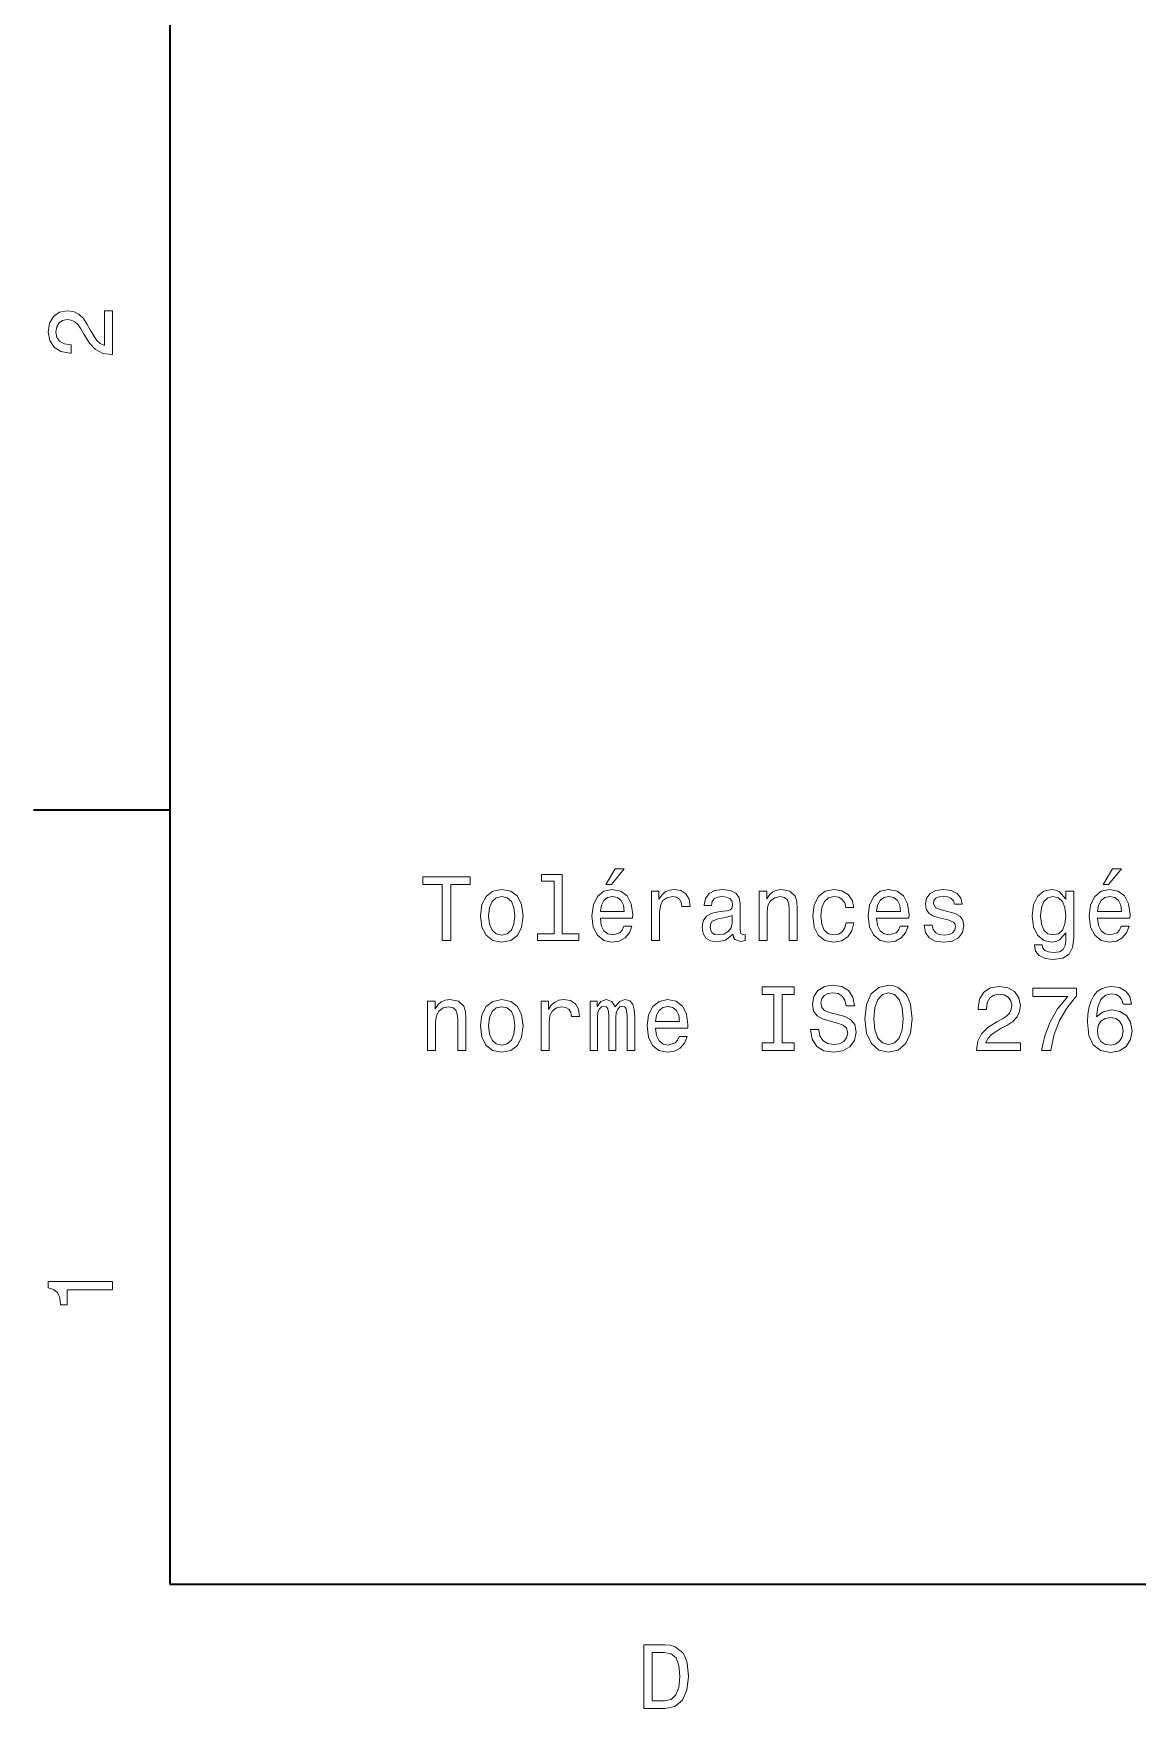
# Model space of a CAD drawing. Extents: x 0 to 297, y 0 to 210.
# Drawn here: x 2.5 to 63.2, y 3.2 to 95.1 of the extents above; entities that cross this region are included whole.
import ezdxf

# ---------------------------------------------------------------- set-up
doc = ezdxf.new("R2010")
doc.units = 0

msp = doc.modelspace()

# ---------------------------------------------------------------- linework, layer by layer
at = {"color": 7, "lineweight": 35}
for p, q in [((10, 200), (10, 10)), ((10, 10), (287, 10))]:
    msp.add_line(p, q, dxfattribs=at)
at = {"color": 7, "lineweight": 35, "ltscale": 0.1875}
msp.add_line((10, 52.5), (2.5, 52.5), dxfattribs=at)
at = {"color": 7, "lineweight": 13}
for points in [[(6.833213, 77.519447), (6.833213, 79.925072), (6.399496, 79.925072), (6.399496, 78.023773), (6.162464, 78.129684), (5.965778, 78.311241), (5.607709, 78.871033), (5.456412, 79.168587), (5.239553, 79.501442), (4.987392, 79.738472), (4.689842, 79.874641), (4.351945, 79.925072), (3.928314, 79.839333), (3.595461, 79.602303), (3.383646, 79.239189), (3.307997, 78.770172), (3.393732, 78.286018), (3.630764, 77.91787), (4.009006, 77.680832), (4.508286, 77.600143), (4.578891, 77.600143), (4.578891, 78.059074), (4.538545, 78.059074), (4.195605, 78.104462), (3.943444, 78.240631), (3.782061, 78.457489), (3.726585, 78.744957), (3.777017, 79.03746), (3.903098, 79.254318), (4.099784, 79.395531), (4.346902, 79.445961), (4.578891, 79.41066), (4.775577, 79.314842), (4.947046, 79.153458), (5.098343, 78.931557), (5.259727, 78.634003), (5.572406, 78.139771), (5.90526, 77.791786), (6.308718, 77.585014), (6.818084, 77.519447)], [(24.962124, 45.343369), (25.426102, 45.343369), (25.426102, 48.419739), (26.48518, 48.419739), (26.48518, 48.843369), (23.898005, 48.843369), (23.898005, 48.419739), (24.962124, 48.419739)], [(31.104776, 48.591206), (31.104776, 45.716568), (30.191952, 45.716568), (30.191952, 45.343369), (32.45636, 45.343369), (32.45636, 45.716568), (31.54858, 45.716568), (31.54858, 48.964405), (30.40881, 48.964405), (30.40881, 48.591206)], [(33.954201, 48.419739), (34.251751, 48.419739), (34.952759, 49.277084), (34.458523, 49.277084)], [(61.278404, 48.419739), (61.575954, 48.419739), (62.276962, 49.277084), (61.782726, 49.277084)], [(27.055065, 46.694954), (27.135756, 46.079681), (27.367744, 45.62579), (27.735901, 45.343369), (28.230137, 45.247547), (28.71933, 45.343369), (29.087484, 45.620747), (29.319473, 46.074638), (29.405209, 46.694954), (29.319473, 47.310226), (29.087484, 47.769161), (28.71933, 48.046539), (28.230137, 48.147404), (27.735901, 48.046539), (27.367744, 47.764118), (27.135756, 47.310226)], [(33.646561, 46.568874), (35.42178, 46.568874), (35.426823, 46.775646), (35.34613, 47.355618), (35.124229, 47.789333), (34.771202, 48.051582), (34.302181, 48.147404), (33.84325, 48.046539), (33.490223, 47.764118), (33.263279, 47.305183), (33.182587, 46.699997), (33.258236, 46.079681), (33.48518, 45.62579), (33.83316, 45.343369), (34.287052, 45.247547), (34.680424, 45.31311), (35.003189, 45.484577), (35.240223, 45.756912), (35.376389, 46.120026), (34.93763, 46.120026), (34.846851, 45.918297), (34.715729, 45.766998), (34.342529, 45.645962), (34.055065, 45.701439), (33.838203, 45.877953), (33.696995, 46.165413), (33.646561, 46.553741)], [(36.460686, 45.343369), (36.904488, 45.343369), (36.904488, 46.89164), (36.949875, 47.264839), (37.086044, 47.532127), (37.307945, 47.693512), (37.605495, 47.748989), (37.8274, 47.713684), (37.993824, 47.61282), (38.094688, 47.441353), (38.129993, 47.209362), (38.578842, 47.209362), (38.518322, 47.617863), (38.351894, 47.91037), (38.074516, 48.086884), (37.696274, 48.147404), (37.439072, 48.107056), (37.217167, 48.006191), (37.020481, 47.834724), (36.864143, 47.602734), (36.864143, 48.051582), (36.460686, 48.051582)], [(40.939072, 45.696396), (40.939072, 45.681263), (40.964287, 45.509796), (41.039932, 45.388756), (41.357658, 45.292934), (41.604774, 45.333282), (41.604774, 45.67622), (41.498871, 45.661091), (41.357658, 45.726654), (41.332443, 45.928383), (41.332443, 47.330399), (41.271923, 47.688469), (41.095413, 47.940632), (40.787773, 48.091927), (40.354057, 48.147404), (39.930428, 48.086884), (39.617744, 47.915413), (39.421059, 47.648125), (39.355499, 47.295097), (39.355499, 47.264839), (39.753914, 47.264839), (39.789215, 47.476654), (39.900166, 47.627953), (40.081722, 47.718727), (40.338928, 47.754032), (40.586044, 47.728817), (40.762558, 47.653168), (40.868465, 47.522041), (40.90377, 47.340488), (40.883595, 47.12867), (40.802902, 47.022762), (40.601173, 46.972332), (40.222931, 46.931984), (39.789215, 46.841206), (39.481579, 46.679825), (39.300022, 46.427662), (39.244545, 46.054462), (39.294979, 45.721611), (39.451317, 45.474491), (39.70348, 45.318153), (40.05146, 45.262676), (40.520485, 45.368584)], [(42.366302, 45.343369), (42.810108, 45.343369), (42.810108, 46.906769), (42.855499, 47.264839), (43.001751, 47.527084), (43.228695, 47.688469), (43.531288, 47.748989), (43.773365, 47.698555), (43.92466, 47.562389), (44.000309, 47.335442), (44.025528, 47.032848), (44.025528, 45.343369), (44.46933, 45.343369), (44.46933, 47.123627), (44.449158, 47.481697), (44.358379, 47.779247), (44.060829, 48.051582), (43.596851, 48.147404), (43.339645, 48.112099), (43.122787, 48.016281), (42.936188, 47.854897), (42.789932, 47.638039), (42.789932, 48.051582), (42.366302, 48.051582)], [(47.127113, 47.153889), (47.565872, 47.153889), (47.475094, 47.557346), (47.258236, 47.875069), (46.920341, 48.071754), (46.481579, 48.147404), (45.997429, 48.046539), (45.629272, 47.764118), (45.397285, 47.305183), (45.316593, 46.689911), (45.392242, 46.079681), (45.619186, 45.62579), (45.977257, 45.343369), (46.46645, 45.247547), (46.900169, 45.323196), (47.238064, 45.535011), (47.470051, 45.867863), (47.570915, 46.311668), (47.147285, 46.311668), (47.071636, 46.029247), (46.930428, 45.817432), (46.728699, 45.68631), (46.481579, 45.645962), (46.173943, 45.711525), (45.952042, 45.913254), (45.815872, 46.241062), (45.770485, 46.70504), (45.815872, 47.158932), (45.957085, 47.48674), (46.184029, 47.688469), (46.481579, 47.759075), (46.743828, 47.713684), (46.940514, 47.597691), (47.071636, 47.406048)], [(48.826679, 46.568874), (50.601894, 46.568874), (50.606937, 46.775646), (50.526245, 47.355618), (50.304344, 47.789333), (49.951317, 48.051582), (49.4823, 48.147404), (49.023365, 48.046539), (48.670341, 47.764118), (48.443394, 47.305183), (48.362701, 46.699997), (48.438351, 46.079681), (48.665295, 45.62579), (49.013279, 45.343369), (49.467171, 45.247547), (49.860542, 45.31311), (50.183308, 45.484577), (50.420341, 45.756912), (50.556503, 46.120026), (50.117744, 46.120026), (50.026966, 45.918297), (49.895844, 45.766998), (49.522644, 45.645962), (49.23518, 45.701439), (49.018322, 45.877953), (48.877113, 46.165413), (48.826679, 46.553741)], [(52.800743, 46.921898), (52.372066, 47.022762), (52.054344, 47.138756), (51.948437, 47.37579), (51.978695, 47.542217), (52.084602, 47.663254), (52.256073, 47.738903), (52.503189, 47.769161), (52.740223, 47.738903), (52.926823, 47.648125), (53.047859, 47.511955), (53.098289, 47.330399), (53.532009, 47.330399), (53.532009, 47.340488), (53.45636, 47.668297), (53.249588, 47.925503), (52.926823, 48.086884), (52.503189, 48.147404), (52.074516, 48.086884), (51.761837, 47.920456), (51.565151, 47.67334), (51.504631, 47.360661), (51.550018, 47.058067), (51.691231, 46.846249), (51.923218, 46.694954), (52.261116, 46.589046), (52.755352, 46.46801), (53.057945, 46.341927), (53.138638, 46.241062), (53.1689, 46.089767), (53.123508, 45.903168), (53.002472, 45.761955), (52.805786, 45.671177), (52.543537, 45.640919), (52.266159, 45.671177), (52.06443, 45.777084), (51.928261, 45.948555), (51.872787, 46.185589), (51.444115, 46.185589), (51.514717, 45.782131), (51.721489, 45.489624), (52.049301, 45.31311), (52.503189, 45.247547), (52.977257, 45.31311), (53.325237, 45.489624), (53.537052, 45.772041), (53.612701, 46.140198), (53.557228, 46.45792), (53.400887, 46.674782), (53.143681, 46.81599)], [(59.654488, 45.464405), (59.654488, 48.051582), (59.230854, 48.051582), (59.230854, 47.61282), (58.882874, 48.011234), (58.671055, 48.112099), (58.434025, 48.147404), (58.005352, 48.046539), (57.672497, 47.764118), (57.455639, 47.310226), (57.37999, 46.699997), (57.455639, 46.084724), (57.672497, 45.630833), (58.005352, 45.343369), (58.434025, 45.247547), (58.676098, 45.282848), (58.877831, 45.373627), (59.230854, 45.756912), (59.230854, 45.373627), (59.19051, 45.071033), (59.079559, 44.854176), (58.867741, 44.728096), (58.550018, 44.682705), (58.27264, 44.712967), (58.075954, 44.788612), (57.959961, 44.919739), (57.92466, 45.096249), (57.495983, 45.096249), (57.495983, 45.076077), (57.561546, 44.753311), (57.763275, 44.511234), (58.08604, 44.354897), (58.524803, 44.299419), (59.049297, 44.375069), (59.397282, 44.586884), (59.593967, 44.95504)], [(60.970768, 46.568874), (62.745983, 46.568874), (62.751026, 46.775646), (62.670334, 47.355618), (62.448433, 47.789333), (62.095406, 48.051582), (61.626389, 48.147404), (61.167454, 48.046539), (60.814426, 47.764118), (60.587482, 47.305183), (60.50679, 46.699997), (60.582439, 46.079681), (60.809383, 45.62579), (61.157368, 45.343369), (61.611256, 45.247547), (62.004631, 45.31311), (62.327396, 45.484577), (62.564426, 45.756912), (62.700596, 46.120026), (62.261833, 46.120026), (62.171055, 45.918297), (62.039932, 45.766998), (61.666733, 45.645962), (61.379269, 45.701439), (61.162411, 45.877953), (61.021198, 46.165413), (60.970768, 46.553741)], [(27.508955, 46.699997), (27.554344, 47.153889), (27.695555, 47.481697), (27.922501, 47.683426), (28.230137, 47.754032), (28.53273, 47.683426), (28.759676, 47.48674), (28.900887, 47.153889), (28.951317, 46.699997), (28.900887, 46.241062), (28.759676, 45.908211), (28.53273, 45.706482), (28.230137, 45.640919), (27.922501, 45.706482), (27.695555, 45.908211), (27.554344, 46.241062)], [(33.646561, 46.94207), (33.702038, 47.290054), (33.838203, 47.54726), (34.044979, 47.703598), (34.317314, 47.759075), (34.584602, 47.703598), (34.791374, 47.54726), (34.917458, 47.290054), (34.962845, 46.94207)], [(48.826679, 46.94207), (48.882156, 47.290054), (49.018322, 47.54726), (49.225094, 47.703598), (49.497429, 47.759075), (49.764717, 47.703598), (49.971489, 47.54726), (50.097572, 47.290054), (50.14296, 46.94207)], [(57.838924, 46.699997), (57.884312, 47.148846), (58.020481, 47.481697), (58.232296, 47.678383), (58.514717, 47.748989), (58.812267, 47.678383), (59.034168, 47.481697), (59.170338, 47.148846), (59.220768, 46.699997), (59.170338, 46.241062), (59.034168, 45.913254), (58.812267, 45.711525), (58.514717, 45.645962), (58.232296, 45.711525), (58.020481, 45.913254), (57.884312, 46.246105)], [(60.970768, 46.94207), (61.026241, 47.290054), (61.162411, 47.54726), (61.369183, 47.703598), (61.641518, 47.759075), (61.90881, 47.703598), (62.115582, 47.54726), (62.241661, 47.290054), (62.287048, 46.94207)], [(40.888638, 46.291496), (40.828117, 46.029247), (40.666737, 45.827518), (40.42466, 45.696396), (40.127113, 45.651005), (39.935471, 45.67622), (39.799301, 45.756912), (39.713566, 45.898125), (39.688351, 46.09481), (39.708523, 46.271324), (39.789215, 46.397404), (40.11198, 46.538612), (40.520485, 46.599133), (40.888638, 46.720169)], [(43.178261, 39.720169), (42.53273, 39.720169), (42.53273, 39.296539), (44.287773, 39.296539), (44.287773, 39.720169), (43.642242, 39.720169), (43.642242, 42.37291), (44.287773, 42.37291), (44.287773, 42.796539), (42.53273, 42.796539), (42.53273, 42.37291), (43.178261, 42.37291)], [(45.649445, 40.451439), (45.190514, 40.451439), (45.291374, 39.916855), (45.543541, 39.523483), (45.93187, 39.286453), (46.45636, 39.200718), (46.975815, 39.28141), (47.364143, 39.503311), (47.611259, 39.851295), (47.702042, 40.310226), (47.626392, 40.723774), (47.414574, 40.991062), (47.071636, 41.167576), (46.612701, 41.298702), (46.21933, 41.394524), (45.962128, 41.505474), (45.815872, 41.666855), (45.770485, 41.919018), (45.815872, 42.145962), (45.946999, 42.317432), (46.148727, 42.433426), (46.426102, 42.473774), (46.708527, 42.42334), (46.930428, 42.287174), (47.076679, 42.060226), (47.147285, 41.75259), (47.606216, 41.75259), (47.606216, 41.762676), (47.525528, 42.23674), (47.288498, 42.589767), (46.915298, 42.811668), (46.410973, 42.887318), (45.957085, 42.811668), (45.604057, 42.599854), (45.377113, 42.272045), (45.296421, 41.848412), (45.361984, 41.470169), (45.553627, 41.212967), (45.856216, 41.041496), (46.269764, 40.910374), (46.678265, 40.794376), (46.985901, 40.683426), (47.172501, 40.522045), (47.238064, 40.259796), (47.177544, 39.992504), (47.021202, 39.790775), (46.784172, 39.664696), (46.476536, 39.624348), (46.133598, 39.679825), (45.871346, 39.841209), (45.704922, 40.103455)], [(48.186188, 41.046539), (48.276966, 40.259796), (48.539215, 39.679825), (48.947716, 39.321754), (49.4823, 39.200718), (50.011837, 39.321754), (50.425385, 39.679825), (50.682587, 40.259796), (50.778408, 41.046539), (50.682587, 41.828239), (50.571636, 42.145962), (50.425385, 42.408211), (50.011837, 42.766281), (49.759674, 42.857059), (49.4823, 42.892361), (48.942673, 42.766281), (48.534172, 42.413254), (48.276966, 41.833282)], [(48.670341, 41.046539), (48.725815, 41.656769), (48.892242, 42.105618), (49.149445, 42.377953), (49.4823, 42.473774), (49.810108, 42.377953), (50.067314, 42.100574), (50.233742, 41.651726), (50.294258, 41.046539), (50.233742, 40.43631), (50.067314, 39.987461), (49.810108, 39.715126), (49.4823, 39.624348), (49.149445, 39.715126), (48.892242, 39.987461), (48.725815, 40.431267)], [(54.323795, 39.296539), (56.729416, 39.296539), (56.729416, 39.730255), (54.828117, 39.730255), (54.934025, 39.967289), (55.115582, 40.163975), (55.675381, 40.522045), (55.972931, 40.67334), (56.305782, 40.890198), (56.542816, 41.142361), (56.678982, 41.439911), (56.729416, 41.777809), (56.643681, 42.201439), (56.406647, 42.53429), (56.043537, 42.746109), (55.574516, 42.821754), (55.090366, 42.736019), (54.72221, 42.498989), (54.485176, 42.120747), (54.404488, 41.621468), (54.404488, 41.550861), (54.863419, 41.550861), (54.863419, 41.591209), (54.90881, 41.934147), (55.044975, 42.18631), (55.261833, 42.347691), (55.549301, 42.403168), (55.841808, 42.352734), (56.058666, 42.226654), (56.199875, 42.029968), (56.250309, 41.782852), (56.215004, 41.550861), (56.119183, 41.354176), (55.957802, 41.182705), (55.735897, 41.03141), (55.438347, 40.870026), (54.944115, 40.557346), (54.59613, 40.224495), (54.389359, 39.821033), (54.323795, 39.311668)], [(57.889355, 39.296539), (58.398724, 39.296539), (58.565147, 40.128674), (58.857655, 40.905331), (59.271202, 41.626511), (59.810825, 42.302303), (59.810825, 42.72089), (57.410248, 42.72089), (57.410248, 42.261955), (59.326675, 42.261955), (58.771919, 41.581123), (58.353333, 40.870026), (58.060825, 40.113541)], [(62.836761, 41.853455), (62.74094, 42.261955), (62.519039, 42.564552), (62.176098, 42.756195), (61.732296, 42.821754), (61.434746, 42.786453), (61.17754, 42.690632), (60.950596, 42.53429), (60.758953, 42.312389), (60.607655, 42.035011), (60.496704, 41.697117), (60.426098, 41.298702), (60.405926, 40.849854), (60.486618, 40.133717), (60.733734, 39.614262), (61.132153, 39.301582), (61.676819, 39.195675), (62.166012, 39.286453), (62.539211, 39.523483), (62.781284, 39.896683), (62.86702, 40.370747), (62.781284, 40.849854), (62.549297, 41.21801), (62.191227, 41.449997), (61.747425, 41.530689), (61.268318, 41.429825), (60.910248, 41.142361), (60.985897, 41.697117), (61.147282, 42.095531), (61.394398, 42.332561), (61.737339, 42.413254), (61.989498, 42.37291), (62.181141, 42.267002), (62.307224, 42.090488), (62.372784, 41.853455)], [(24.150166, 39.296539), (24.593969, 39.296539), (24.593969, 40.85994), (24.639359, 41.21801), (24.785612, 41.480255), (25.012558, 41.64164), (25.315151, 41.70216), (25.557226, 41.651726), (25.708523, 41.51556), (25.78417, 41.288612), (25.809387, 40.986019), (25.809387, 39.296539), (26.253191, 39.296539), (26.253191, 41.076797), (26.233019, 41.434868), (26.142241, 41.732418), (25.84469, 42.004753), (25.380713, 42.100574), (25.123508, 42.065269), (24.906649, 41.969452), (24.720051, 41.808067), (24.573795, 41.591209), (24.573795, 42.004753), (24.150166, 42.004753)], [(27.055065, 40.648125), (27.135756, 40.032852), (27.367744, 39.57896), (27.735901, 39.296539), (28.230137, 39.200718), (28.71933, 39.296539), (29.087484, 39.573917), (29.319473, 40.027809), (29.405209, 40.648125), (29.319473, 41.263397), (29.087484, 41.722332), (28.71933, 41.99971), (28.230137, 42.100574), (27.735901, 41.99971), (27.367744, 41.717289), (27.135756, 41.263397)], [(27.508955, 40.653168), (27.554344, 41.107059), (27.695555, 41.434868), (27.922501, 41.636597), (28.230137, 41.707203), (28.53273, 41.636597), (28.759676, 41.439911), (28.900887, 41.107059), (28.951317, 40.653168), (28.900887, 40.194233), (28.759676, 39.861382), (28.53273, 39.659653), (28.230137, 39.59409), (27.922501, 39.659653), (27.695555, 39.861382), (27.554344, 40.194233)], [(30.388638, 39.296539), (30.832441, 39.296539), (30.832441, 40.84481), (30.877831, 41.21801), (31.013998, 41.485298), (31.235901, 41.646683), (31.533451, 41.70216), (31.755352, 41.666855), (31.92178, 41.56599), (32.022644, 41.394524), (32.057945, 41.162533), (32.506794, 41.162533), (32.446274, 41.571033), (32.279846, 41.863541), (32.002472, 42.040054), (31.624229, 42.100574), (31.367023, 42.060226), (31.145123, 41.959362), (30.948437, 41.787895), (30.792095, 41.555904), (30.792095, 42.004753), (30.388638, 42.004753)], [(33.081722, 39.296539), (33.490223, 39.296539), (33.490223, 41.107059), (33.515438, 41.379391), (33.591087, 41.576077), (33.707081, 41.692074), (33.858379, 41.737461), (33.979416, 41.697117), (34.060108, 41.596252), (34.100452, 41.424782), (34.115585, 41.197838), (34.115585, 39.296539), (34.498871, 39.296539), (34.498871, 41.107059), (34.524086, 41.374348), (34.599731, 41.571033), (34.720772, 41.692074), (34.872066, 41.737461), (34.993103, 41.697117), (35.073795, 41.596252), (35.124229, 41.197838), (35.124229, 39.296539), (35.53273, 39.296539), (35.53273, 41.167576), (35.507515, 41.555904), (35.426823, 41.853455), (35.265438, 42.035011), (35.003189, 42.100574), (34.695557, 41.99971), (34.458523, 41.707203), (34.271923, 41.994667), (33.959244, 42.100574), (33.67178, 41.99971), (33.475094, 41.717289), (33.475094, 42.004753), (33.081722, 42.004753)], [(36.682587, 40.522045), (38.457802, 40.522045), (38.462845, 40.728817), (38.382153, 41.308788), (38.160252, 41.742504), (37.807228, 42.004753), (37.338203, 42.100574), (36.879272, 41.99971), (36.526245, 41.717289), (36.299301, 41.258354), (36.218609, 40.653168), (36.294258, 40.032852), (36.521202, 39.57896), (36.869186, 39.296539), (37.323074, 39.200718), (37.716446, 39.266281), (38.039215, 39.437748), (38.276245, 39.710083), (38.412415, 40.073196), (37.973652, 40.073196), (37.882874, 39.871468), (37.751751, 39.720169), (37.378551, 39.599133), (37.091087, 39.65461), (36.874229, 39.831123), (36.733017, 40.118584), (36.682587, 40.506912)], [(36.682587, 40.895241), (36.73806, 41.243225), (36.874229, 41.500431), (37.081001, 41.656769), (37.353336, 41.712246), (37.620628, 41.656769), (37.8274, 41.500431), (37.95348, 41.243225), (37.998871, 40.895241)], [(62.377827, 40.365704), (62.322353, 40.047981), (62.181141, 39.805904), (61.954197, 39.644524), (61.671776, 39.59409), (61.374226, 39.644524), (61.147282, 39.800861), (61.001026, 40.042938), (60.955639, 40.360661), (61.006069, 40.67334), (61.147282, 40.910374), (61.379269, 41.061668), (61.691948, 41.117146), (61.964283, 41.061668), (62.181141, 40.915417), (62.322353, 40.678383)], [(6.833213, 26.159222), (6.833213, 26.618156), (3.307997, 26.618156), (3.307997, 26.275217), (3.615634, 26.184439), (3.822406, 26.002882), (3.943444, 25.725506), (3.98379, 25.34222), (4.341859, 25.34222), (4.341859, 26.159222)], [(37.194958, 6.666787), (36.029972, 6.666787), (36.029972, 3.166787), (37.194958, 3.166787), (37.744667, 3.277738), (38.153168, 3.615634), (38.405331, 4.165346), (38.496109, 4.916787), (38.415417, 5.683357), (38.314552, 5.985951), (38.173344, 6.228026), (37.764839, 6.555836), (37.497551, 6.636527)], [(37.159653, 6.248199), (37.542938, 6.17255), (37.805187, 5.940562), (37.961525, 5.527017), (38.011959, 4.916787), (37.956482, 4.326729), (37.800144, 3.913184), (37.532852, 3.666066), (37.159653, 3.585375), (36.498989, 3.585375), (36.498989, 6.248199)]]:
    msp.add_lwpolyline(points, close=True, dxfattribs=at)

doc.saveas('drawing.dxf')
